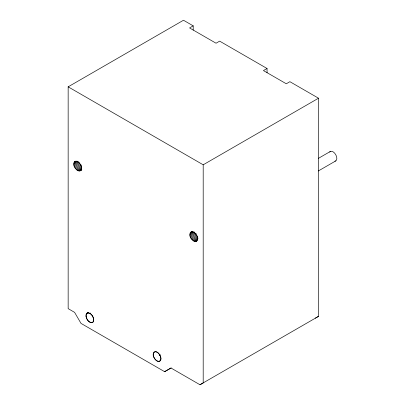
<?xml version="1.0" encoding="UTF-8"?>
<svg xmlns="http://www.w3.org/2000/svg" width="405" height="405" viewBox="0 0 405 405"><rect width="100%" height="100%" fill="white"/><g stroke="black" fill="none" stroke-linecap="round" stroke-linejoin="round"><path stroke-width="0.61" d="M73.786 163.853C74.788 157.499 82.357 164.329 81.481 168.298C80.474 174.651 72.91 167.822 73.786 163.853L78.109 161.357M189.869 234.404C190.876 228.05 198.44 234.88 197.569 238.849C196.562 245.202 188.998 238.373 189.869 234.404L194.197 231.908M86.65 313.445C84.417 317.019 88.847 324.41 93.054 322.076C95.291 318.502 90.857 311.111 86.65 313.445L88.275 312.508M68.156 86.832L203.194 164.8L203.194 382.938L199.979 384.75L171.042 368.044L164.612 371.668L81.015 323.403L74.586 312.356L68.156 308.64L68.156 86.832L183.48 20.25L193.2 25.859L193.2 30.132M193.2 25.859L189.591 27.945L216.047 43.219L219.657 41.138L267.047 68.496L267.047 72.768M74.434 161.762L75.512 161.134M74.08 162.324L76.241 161.074M73.857 163.033L77.102 161.16M73.857 164.764L78.722 161.954M74.08 165.726L79.486 162.602M74.434 166.698L79.841 163.574M74.91 167.65L80.858 164.212M75.497 168.536L81.44 165.103M76.16 169.331L81.567 166.212M76.884 170.004L81.749 167.194M77.633 170.52L81.415 168.333M78.383 170.869L81.628 168.996M79.107 171.031L81.81 169.472M79.77 171.006L81.395 170.07M80.352 170.788L81.435 170.166M267.047 68.496L263.437 70.576L286.289 83.774L289.894 81.689L318.522 98.212L318.522 316.356L199.979 384.75M203.194 164.8L318.522 98.212M318.31 158.406L330.272 151.5M190.517 232.308L192.142 231.371M190.163 232.87L192.866 231.311M189.945 233.579L193.19 231.706M189.945 235.315L194.81 232.505M190.163 236.272L195.569 233.153M190.517 237.249L196.465 233.812M190.998 238.196L196.405 235.077M191.58 239.087L196.987 235.963M192.243 239.881L197.655 236.758M192.967 240.55L197.832 237.74M193.717 241.071L198.045 238.57M194.471 241.415L197.716 239.547M195.19 241.582L197.356 240.332M195.858 241.557L196.936 240.929M318.315 170.976L335.72 160.927M87.131 313.045L88.214 312.422M86.837 313.693L87.92 313.07M89.247 313.662L90.33 313.04M159.206 355.322L160.284 354.699M164.612 371.668L171.173 367.882M315.308 318.168L318.522 316.356M329.665 152.067A5.442 3.144 60 0 1 335.72 154.644A5.442 3.144 60 0 1 334.92 161.175M153.287 353.514C152.098 357.25 158.345 364.829 160.836 359.61C162.02 355.868 155.773 348.295 153.287 353.514M153.287 355.251A5.442 3.144 60 0 0 159.595 361.366A5.442 3.144 60 0 0 158.299 353.069A5.442 3.144 60 0 0 153.287 355.251M86.078 316.447A5.442 3.144 60 0 0 92.391 322.567A5.442 3.144 60 0 0 91.09 314.265A5.442 3.144 60 0 0 86.078 316.447"/></g></svg>
